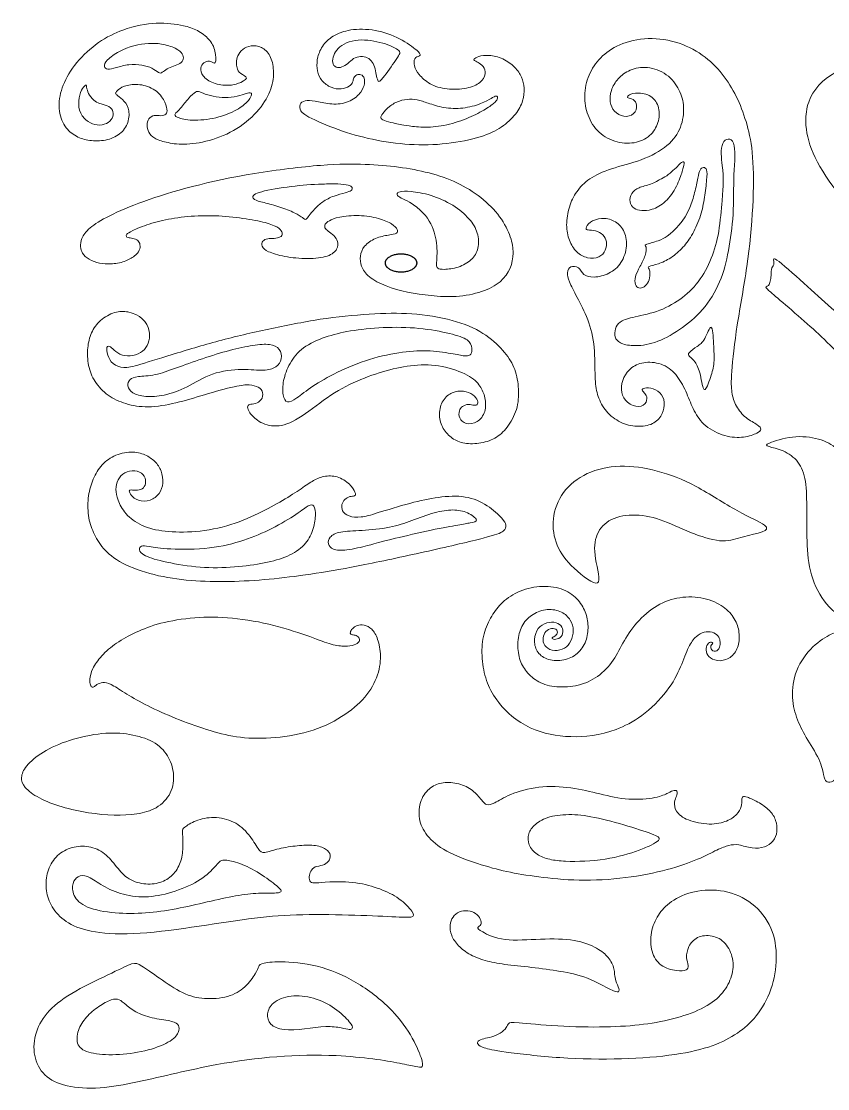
# Model space of a CAD drawing. Header units: millimetres. Extents: x -99 to 98, y -108 to 87.
# Drawn here: x -54.9 to 30.9, y -26 to 87.5 of the extents above; entities that cross this region are included whole.
import ezdxf

# ---------------------------------------------------------------- set-up
doc = ezdxf.new("R2010")
doc.units = ezdxf.units.MM
doc.header["$MEASUREMENT"] = 0
doc.layers.add('Default', color=18, linetype='Continuous')
doc.layers.add('Layer 1', color=7, linetype='Continuous')

msp = doc.modelspace()

# ---------------------------------------------------------------- linework, layer by layer
at = {"layer": 'Default', "color": 5}
msp.add_rational_spline([(-12.84, 61.79), (-12.84, 62.77), (-14.51, 62.77), (-16.18, 62.77), (-16.18, 61.79), (-16.18, 60.82), (-14.51, 60.82), (-12.84, 60.82), (-12.84, 61.79)], [1, 0.707106781187, 1, 0.707106781187, 1, 0.707106781187, 1, 0.707106781187, 1], degree=2, knots=[0, 0, 0, 1.570796, 1.570796, 3.141593, 3.141593, 4.712389, 4.712389, 6.283185, 6.283185, 6.283185], dxfattribs=at)
at = {"layer": 'Layer 1', "color": 5, "lineweight": 9}
for points, knots in [([(-34.28, 83.12), (-34.2, 83.29), (-34.21, 84.42), (-34.85, 85.62), (-36.16, 86.6), (-38.56, 87.37), (-42.32, 87.53), (-46.73, 85.4), (-49.18, 83.14), (-50.63, 80.66), (-51.05, 78.45), (-50.53, 76.41), (-49.23, 75.26), (-47.91, 74.8), (-46.14, 74.72), (-44.52, 75.32), (-43.5, 76.52), (-43.38, 78.07), (-43.92, 79.05), (-44.78, 79.65), (-44.94, 79.83), (-44.78, 80.09), (-44.1, 80.65), (-42.56, 80.9), (-40.8, 80.43), (-39.63, 79.15), (-39.37, 78.07), (-39.45, 77.59), (-40.05, 77.39), (-40.79, 77.59), (-41.62, 77.02), (-41.59, 75.93), (-40.83, 75.02), (-39.61, 74.62), (-37.73, 74.32), (-34.98, 74.68), (-31.88, 75.94), (-29.43, 78.13), (-28.19, 80.35), (-27.99, 82.34), (-28.37, 83.94), (-29.34, 84.85), (-30.5, 84.97), (-31.42, 84.57), (-31.94, 83.84), (-32.07, 83.12), (-31.97, 82.56), (-31.73, 81.92), (-30.55, 81.5), (-31.91, 80.8), (-33.21, 80.6), (-34.96, 81.01), (-35.86, 81.92), (-35.83, 82.76), (-35.41, 83.22), (-34.73, 83.36), (-34.37, 82.94), (-34.28, 83.12)], [0.8793103, 0.8793103, 0.8793103, 0.8793103, 0.8965517, 0.9137931, 0.9310345, 0.9482759, 1, 1.0172414, 1.0344828, 1.0517241, 1.0689655, 1.0862069, 1.1034483, 1.1206897, 1.137931, 1.1551724, 1.1724138, 1.1896552, 1.2068966, 1.2241379, 1.2413793, 1.2586207, 1.2758621, 1.2931034, 1.3103448, 1.3275862, 1.3448276, 1.362069, 1.3793103, 1.3965517, 1.4137931, 1.4482759, 1.4655172, 1.4827586, 1.5, 1.5172414, 1.5344828, 1.5517241, 1.5689655, 1.5862069, 1.6034483, 1.6206897, 1.637931, 1.6551724, 1.6724138, 1.6896552, 1.7068966, 1.7241379, 1.7413793, 1.7586207, 1.7758621, 1.7931034, 1.8103448, 1.8275862, 1.8448276, 1.862069, 1.8793103, 1.8793103, 1.8793103, 1.8793103]), ([(-12.7, 84.3), (-13.01, 84.59), (-14.28, 85.54), (-16.86, 86.62), (-19.72, 86.74), (-21.64, 86.11), (-22.87, 85.04), (-23.45, 83.67), (-23.49, 82.53), (-23.19, 81.37), (-22.26, 80.53), (-21.1, 80.21), (-20.13, 80.47), (-19.64, 80.91), (-19.59, 81.42), (-19.35, 81.78), (-18.9, 81.9), (-18.41, 81.65), (-18.33, 80.93), (-18.68, 80.01), (-19.78, 78.91), (-21.69, 78.58), (-23.36, 78.98), (-24.6, 79.15), (-25.26, 78.85), (-25.37, 78.15), (-24.82, 77.47), (-21.18, 75.9), (-17.63, 74.87), (-13.6, 74.31), (-9.62, 74.38), (-5.79, 75.18), (-3.76, 76.18), (-2.2, 77.61), (-1.48, 79.06), (-1.35, 80.42), (-1.63, 81.58), (-2.29, 82.61), (-3.65, 83.61), (-5.2, 83.95), (-6.33, 83.79), (-6.82, 83.46), (-6.74, 83.33), (-6.35, 83.17), (-5.73, 82.78), (-5.41, 81.92), (-5.99, 80.93), (-7.38, 80.32), (-9.71, 80.19), (-11.49, 80.78), (-12.71, 81.86), (-13.13, 82.76), (-13.19, 83.95), (-12.09, 83.72), (-12.7, 84.3)], [0, 0, 0, 0, 0.018868, 0.037736, 0.056604, 0.075472, 0.09434, 0.113208, 0.132075, 0.150943, 0.169811, 0.188679, 0.207547, 0.226415, 0.245283, 0.264151, 0.283019, 0.301887, 0.320755, 0.339623, 0.358491, 0.377358, 0.396226, 0.415094, 0.433962, 0.45283, 0.471698, 0.490566, 0.509434, 0.528302, 0.54717, 0.566038, 0.584906, 0.603774, 0.622642, 0.641509, 0.660377, 0.679245, 0.698113, 0.716981, 0.735849, 0.754717, 0.773585, 0.792453, 0.811321, 0.830189, 0.849057, 0.867925, 0.886792, 0.90566, 0.924528, 0.943396, 0.962264, 1, 1, 1, 1]), ([(-41.4, 85.14), (-40.92, 85.17), (-40.05, 85.15), (-38.36, 84.66), (-37.7, 84), (-37.62, 83.49), (-37.97, 82.98), (-38.72, 82.74), (-39.44, 82.46), (-39.94, 82.01), (-40.28, 81.95), (-40.94, 82.55), (-42.05, 82.88), (-43.46, 82.97), (-44.89, 82.54), (-45.81, 82.34), (-46.18, 82.64), (-45.93, 83.33), (-44.05, 84.72), (-42.36, 85.07), (-41.4, 85.14)], [0.05, 0.05, 0.05, 0.05, 0.1, 0.15, 0.2, 0.25, 0.3, 0.35, 0.4, 0.45, 0.5, 0.55, 0.6, 0.65, 0.7, 0.75, 0.8, 0.85, 0.9, 1, 1, 1, 1]), ([(-17.72, 85.45), (-18.16, 85.51), (-19.08, 85.56), (-20.39, 85.26), (-21.26, 84.63), (-21.72, 83.9), (-21.87, 83.05), (-21.46, 82.55), (-20.8, 82.58), (-20.15, 83), (-19.59, 83.59), (-18.81, 83.82), (-18.06, 83.68), (-17.55, 83.22), (-17.25, 82.46), (-17.1, 81.6), (-16.97, 81.04), (-16.66, 81.12), (-14.84, 83.69), (-14.62, 84.09), (-14.61, 84.36), (-15.6, 84.94), (-16.84, 85.33), (-17.72, 85.45)], [0.0434783, 0.0434783, 0.0434783, 0.0434783, 0.0869565, 0.1304348, 0.173913, 0.2173913, 0.2608696, 0.3043478, 0.3478261, 0.3913043, 0.4347826, 0.4782609, 0.5217391, 0.5652174, 0.6086957, 0.6521739, 0.6956522, 0.7391304, 0.7826087, 0.826087, 0.8695652, 0.9130435, 1, 1, 1, 1]), ([(22.29, 61.43), (21.99, 59.28), (21.17, 55.09), (20.58, 49.64), (20.65, 48.01), (21.07, 46.54), (22.16, 45.26), (23.56, 44.54), (23.9, 44.09), (23.52, 43.71), (22.05, 43.18), (19.97, 43.26), (17.75, 44.39), (16.62, 46.05), (15.94, 47.9), (14.97, 49.84), (13.48, 51.11), (11.43, 51.36), (9.48, 50.56), (8.72, 48.71), (9.22, 47.13), (10.51, 46.39), (11.61, 46.7), (11.71, 47.66), (11.34, 48.01), (11.07, 48.28), (11.29, 48.52), (12.33, 48.54), (13.34, 47.85), (13.6, 46.69), (13.24, 45.43), (12.2, 44.51), (10.34, 44.32), (8.62, 44.85), (7.07, 46.13), (6.32, 47.83), (6.09, 49.45), (6.17, 52.88), (5.45, 55.86), (4.17, 58.24), (3.3, 59.93), (3.11, 60.76), (3.44, 61.52), (4.48, 61.42), (4.82, 60.47), (5.94, 60.19), (7.68, 60.58), (9, 61.71), (9.66, 63.65), (9.27, 65.39), (8.21, 66.37), (6.81, 66.65), (5.49, 66.2), (5.07, 65.37), (5.3, 65.29), (6.17, 65.29), (7.34, 64.7), (7.51, 63.43), (6.66, 62.31), (5.31, 62.24), (4.11, 62.88), (3.34, 64.16), (3, 65.78), (3.34, 67.82), (4.09, 69.4), (5.43, 70.81), (7.71, 71.86), (11.15, 72.65), (14.05, 74.23), (15.41, 76.2), (15.67, 78.46), (15.22, 80.19), (13.86, 82), (11.68, 82.76), (9.77, 82.4), (8.52, 81.45), (7.76, 80.13), (7.67, 78.88), (8.1, 77.9), (9.19, 77.24), (10.39, 77.55), (10.7, 78.64), (10.2, 79.29), (9.56, 79.32), (9.56, 79.59), (10.28, 79.95), (12.05, 79.78), (13, 78.53), (13, 76.9), (12.24, 75.4), (10.62, 74.48), (8.47, 74.52), (6.43, 75.55), (5.26, 77.48), (4.9, 79.56), (5.38, 81.85), (6.62, 83.7), (8.58, 85.1), (11.75, 85.89), (15.18, 85.32), (17.99, 83.8), (20.64, 80.91), (22.14, 77.56), (23.24, 72.42), (22.91, 65.71), (22.29, 61.43)], [0.0092593, 0.0092593, 0.0092593, 0.0092593, 0.0185185, 0.0277778, 0.037037, 0.0462963, 0.0555556, 0.0648148, 0.0740741, 0.0833333, 0.0925926, 0.1018519, 0.1111111, 0.1203704, 0.1296296, 0.1388889, 0.1481481, 0.1574074, 0.1666667, 0.1851852, 0.1944444, 0.2037037, 0.212963, 0.2222222, 0.2314815, 0.2407407, 0.25, 0.2592593, 0.2685185, 0.2777778, 0.287037, 0.2962963, 0.3055556, 0.3148148, 0.3240741, 0.3333333, 0.3425926, 0.3518519, 0.3611111, 0.3703704, 0.3796296, 0.3888889, 0.3981481, 0.4074074, 0.4166667, 0.4259259, 0.4351852, 0.4444444, 0.4537037, 0.462963, 0.4722222, 0.4814815, 0.4907407, 0.5, 0.5092593, 0.5185185, 0.5277778, 0.5462963, 0.5555556, 0.5648148, 0.5740741, 0.5833333, 0.5925926, 0.6018519, 0.6111111, 0.6203704, 0.6296296, 0.6388889, 0.6481481, 0.6574074, 0.6666667, 0.6759259, 0.6851852, 0.6944444, 0.7037037, 0.712963, 0.7222222, 0.7314815, 0.7407407, 0.75, 0.7592593, 0.7685185, 0.7777778, 0.787037, 0.7962963, 0.8055556, 0.8148148, 0.8240741, 0.8333333, 0.8425926, 0.8518519, 0.8611111, 0.8703704, 0.8796296, 0.8888889, 0.8981481, 0.9074074, 0.9166667, 0.9259259, 0.9351852, 0.9444444, 0.9537037, 0.9722222, 0.9814815, 1, 1, 1, 1]), ([(34.91, 82.72), (34.87, 82.91), (33.69, 82.74), (30.9, 81.93), (28.82, 79.65), (28.29, 75.44), (29.85, 71.71), (34.47, 66.14), (39.4, 61.22), (45.17, 56.62), (49.17, 54.11), (50.57, 53.2), (51.28, 53.02), (51.5, 53.49), (50.5, 55.07), (48.74, 57.27), (47.04, 58.99), (43.95, 61.68), (39.45, 66.67), (36.58, 70.55), (34.34, 74.95), (33.33, 78.03), (33.57, 80.28), (33.97, 81.61), (34.96, 82.53), (34.91, 82.72)], [0.6923077, 0.6923077, 0.6923077, 0.6923077, 0.7307692, 0.7692308, 0.8461538, 0.8846154, 1, 1.0384615, 1.0769231, 1.1153846, 1.1538462, 1.1923077, 1.2307692, 1.2692308, 1.3076923, 1.3461538, 1.3846154, 1.4230769, 1.4615385, 1.5, 1.5384615, 1.5769231, 1.6153846, 1.6538462, 1.6923077, 1.6923077, 1.6923077, 1.6923077]), ([(-48.13, 80.68), (-48.22, 80.61), (-48.53, 80.31), (-48.9, 79.05), (-48.72, 77.65), (-47.82, 76.75), (-46.85, 76.39), (-45.8, 76.55), (-45.15, 77.2), (-45.08, 77.91), (-45.51, 78.48), (-46.5, 78.72), (-47.02, 78.89), (-47.73, 79.67), (-48.05, 80.59), (-47.95, 80.83), (-48.13, 80.68)], [0, 0, 0, 0, 0.066667, 0.133333, 0.2, 0.266667, 0.333333, 0.4, 0.466667, 0.533333, 0.6, 0.666667, 0.733333, 0.8, 0.866667, 1, 1, 1, 1]), ([(-38.33, 77.31), (-38.08, 77.19), (-37.2, 76.9), (-34.49, 77.06), (-32.06, 77.94), (-30.76, 78.95), (-30.39, 79.63), (-30.43, 79.9), (-30.65, 79.94), (-31.32, 79.7), (-32.56, 79.37), (-33.86, 79.39), (-35.16, 79.65), (-36.02, 80.06), (-36.32, 80.09), (-37.07, 79.42), (-38.37, 77.7), (-38.82, 77.54), (-38.33, 77.31)], [0, 0, 0, 0, 0.058824, 0.117647, 0.176471, 0.235294, 0.294118, 0.352941, 0.411765, 0.470588, 0.529412, 0.588235, 0.647059, 0.705882, 0.764706, 0.823529, 0.882353, 1, 1, 1, 1]), ([(-13.64, 76.37), (-13.2, 76.32), (-12, 76.17), (-9.68, 76.39), (-7.17, 77.24), (-5.41, 78.18), (-4.4, 78.94), (-4.2, 79.34), (-4.27, 79.6), (-4.69, 79.48), (-5.53, 78.91), (-7.38, 78.26), (-9.49, 78.17), (-11.36, 78.68), (-12.54, 79.14), (-13.6, 79.26), (-14.68, 79.09), (-15.78, 78.5), (-16.55, 77.62), (-16.76, 77.21), (-16.42, 76.98), (-14.88, 76.55), (-14.52, 76.48), (-13.64, 76.37)], [0, 0, 0, 0, 0.045455, 0.090909, 0.136364, 0.181818, 0.227273, 0.272727, 0.318182, 0.363636, 0.409091, 0.454545, 0.5, 0.545455, 0.590909, 0.636364, 0.681818, 0.727273, 0.772727, 0.818182, 0.863636, 0.909091, 1, 1, 1, 1]), ([(19.73, 74.52), (19.47, 73.96), (19.84, 70.87), (19.79, 70.02), (19.37, 64.95), (18.61, 62.29), (17.22, 59.68), (15.24, 57.83), (12.75, 56.51), (9.88, 56), (8.67, 55.55), (8.26, 54.83), (8.18, 53.87), (8.73, 53.25), (10.03, 52.91), (12.47, 53.15), (15.14, 54.61), (17.69, 56.68), (19.58, 59.76), (20.36, 63), (20.93, 66.92), (20.83, 71.22), (21.27, 75.26), (19.99, 75.08), (19.73, 74.52)], [0.8695652, 0.8695652, 0.8695652, 0.8695652, 0.9130435, 1, 1.0434783, 1.0869565, 1.1304348, 1.173913, 1.2173913, 1.2608696, 1.3043478, 1.3478261, 1.3913043, 1.4347826, 1.4782609, 1.5217391, 1.5652174, 1.6086957, 1.6521739, 1.6956522, 1.7391304, 1.7826087, 1.826087, 1.8695652, 1.8695652, 1.8695652, 1.8695652]), ([(-41.88, 68.35), (-43.35, 67.82), (-45.76, 66.77), (-47.81, 65.51), (-48.58, 64.36), (-48.66, 63.51), (-48.48, 62.83), (-47.78, 62.14), (-46.57, 61.74), (-45.46, 61.64), (-43.88, 61.9), (-42.8, 62.53), (-42.28, 63.15), (-42.25, 63.75), (-42.47, 64.21), (-43.05, 64.43), (-43.63, 64.49), (-43.76, 64.61), (-43.76, 64.83), (-43.31, 65.18), (-41.37, 65.97), (-39.05, 66.55), (-36.11, 66.87), (-33.17, 66.8), (-30.18, 66.39), (-28.18, 65.91), (-27.22, 65.34), (-27.11, 64.86), (-27.28, 64.53), (-28.03, 64.38), (-28.71, 64.41), (-29.31, 64.17), (-29.39, 63.56), (-28.8, 63), (-27, 62.43), (-24.41, 62.19), (-22.14, 62.43), (-21.21, 63.28), (-21.21, 64.11), (-21.62, 64.73), (-22.32, 65.21), (-22.67, 65.54), (-22.63, 65.91), (-22.24, 66.29), (-21.24, 66.7), (-18.96, 66.94), (-16.8, 66.57), (-15.36, 65.96), (-14.84, 65.32), (-14.86, 64.93), (-15.74, 64.78), (-17.27, 64.51), (-18.53, 63.6), (-18.9, 62.53), (-18.82, 61.45), (-18.07, 60.31), (-15.5, 58.94), (-12.22, 58.35), (-8.66, 58.13), (-5.79, 58.66), (-3.15, 60.1), (-2.43, 62.3), (-2.73, 64.47), (-3.86, 66.75), (-5.94, 68.83), (-8.5, 70.42), (-11.49, 71.44), (-14.74, 72.04), (-18.19, 72.33), (-22.49, 72.34), (-32.91, 71.07), (-38.93, 69.42), (-41.88, 68.35)], [0.0135135, 0.0135135, 0.0135135, 0.0135135, 0.027027, 0.0405405, 0.0540541, 0.0675676, 0.0810811, 0.0945946, 0.1081081, 0.1216216, 0.1351351, 0.1486486, 0.1621622, 0.1756757, 0.1891892, 0.2027027, 0.2162162, 0.2297297, 0.2432432, 0.2567568, 0.2702703, 0.2837838, 0.2972973, 0.3108108, 0.3243243, 0.3378378, 0.3513514, 0.3648649, 0.3783784, 0.3918919, 0.4054054, 0.4189189, 0.4324324, 0.4459459, 0.4594595, 0.472973, 0.4864865, 0.5, 0.5135135, 0.527027, 0.5405405, 0.5540541, 0.5675676, 0.5810811, 0.5945946, 0.6081081, 0.6216216, 0.6351351, 0.6486486, 0.6621622, 0.6756757, 0.6891892, 0.7027027, 0.7162162, 0.7297297, 0.7432432, 0.7567568, 0.7837838, 0.7972973, 0.8108108, 0.8243243, 0.8513514, 0.8648649, 0.8783784, 0.8918919, 0.9054054, 0.9189189, 0.9324324, 0.9459459, 0.9594595, 0.972973, 1, 1, 1, 1]), ([(13.22, 70.76), (12.93, 70.6), (12.06, 70.12), (10.72, 69.85), (9.97, 69.24), (9.74, 68.26), (10.24, 67.56), (11.07, 67.33), (12.15, 67.38), (13.69, 68.2), (14.9, 69.95), (15.47, 71.7), (15.67, 72.42), (15.6, 72.59), (15.25, 72.49), (14.81, 71.92), (13.79, 71.09), (13.8, 71.08), (13.22, 70.76)], [0, 0, 0, 0, 0.058824, 0.117647, 0.176471, 0.235294, 0.294118, 0.352941, 0.411765, 0.470588, 0.529412, 0.588235, 0.647059, 0.705882, 0.764706, 0.823529, 0.882353, 1, 1, 1, 1]), ([(11.9, 61.43), (12.06, 61.5), (12.85, 61.64), (14.2, 62.27), (15.56, 63.44), (16.54, 64.82), (17.45, 66.86), (17.8, 68.76), (18.05, 70.78), (18.08, 71.83), (17.68, 72.02), (17.26, 71.78), (17.12, 70.97), (16.75, 69.26), (15.96, 66.58), (14.29, 64.91), (13.02, 64.16), (11.17, 63.69), (11.67, 63.65), (11.54, 62.61), (10.91, 61.42), (10.34, 60.3), (10.37, 59.44), (10.78, 59.05), (11.37, 59.18), (11.87, 59.77), (12.03, 60.66), (11.9, 61.19), (11.74, 61.36), (11.9, 61.43)], [0.4827586, 0.4827586, 0.4827586, 0.4827586, 0.5172414, 0.5517241, 0.5862069, 0.6206897, 0.6551724, 0.6896552, 0.7241379, 0.7586207, 0.7931034, 0.8275862, 0.862069, 0.8965517, 0.9310345, 1.0344828, 1.0689655, 1.1034483, 1.137931, 1.1724138, 1.2068966, 1.2413793, 1.2758621, 1.3103448, 1.3448276, 1.3793103, 1.4137931, 1.4482759, 1.4827586, 1.4827586, 1.4827586, 1.4827586]), ([(-26.19, 69.93), (-25.05, 70.07), (-23.47, 70.19), (-21.13, 70.22), (-20.03, 70.1), (-19.63, 69.84), (-19.75, 69.49), (-20.34, 69.27), (-21.65, 68.98), (-22.92, 68.31), (-23.72, 67.55), (-24.35, 66.76), (-24.61, 66.41), (-24.79, 66.43), (-25.18, 66.78), (-26.51, 67.47), (-28.31, 68.04), (-29.92, 68.4), (-30.33, 68.68), (-30.26, 69.06), (-29.18, 69.48), (-27.33, 69.79), (-26.19, 69.93)], [0, 0, 0, 0, 0.090909, 0.136364, 0.181818, 0.227273, 0.272727, 0.318182, 0.363636, 0.409091, 0.454545, 0.5, 0.545455, 0.590909, 0.636364, 0.681818, 0.727273, 0.772727, 0.818182, 0.863636, 0.909091, 1, 1, 1, 1]), ([(-10.9, 64.79), (-10.7, 64.01), (-10.64, 62.85), (-10.75, 61.54), (-10.7, 61.21), (-10.05, 61.06), (-8.38, 61.26), (-6.92, 62.1), (-6.2, 63.27), (-6.26, 65.03), (-7.15, 66.49), (-8.88, 68), (-11.35, 69.1), (-13.62, 69.46), (-14.77, 69.41), (-14.97, 69.18), (-14.9, 68.92), (-14.4, 68.65), (-13.37, 68.19), (-11.64, 66.77), (-11.1, 65.57), (-10.9, 64.79)], [0, 0, 0, 0, 0.095238, 0.142857, 0.190476, 0.238095, 0.285714, 0.333333, 0.380952, 0.428571, 0.47619, 0.52381, 0.571429, 0.619048, 0.666667, 0.714286, 0.761905, 0.809524, 0.857143, 0.904762, 1, 1, 1, 1]), ([(24.46, 59.03), (24.14, 59.36), (24.59, 59.14), (24.78, 59.87), (24.9, 60.38), (24.87, 61.4), (25.36, 61.6), (24.77, 62.89), (28.52, 59.49), (31.26, 57.05), (34.32, 54.24), (38.93, 49.97), (41.01, 47.99), (44.12, 44.9), (46.45, 42.17), (48.36, 39.37), (49.08, 37.83), (49.7, 35.99), (49.88, 34.48), (49.59, 33.15), (49.02, 31.91), (48.01, 30.86), (46.71, 30.31), (45, 30.39), (43.79, 31.32), (43.18, 32.61), (42.56, 36.36), (41.7, 40.05), (39.92, 43.03), (38.09, 45.55), (35.68, 48.48), (33.11, 51.17), (30.49, 53.72), (28.19, 55.83), (25.25, 58.31), (24.62, 58.87), (24.46, 59.03)], [0.9473684, 0.9473684, 0.9473684, 0.9473684, 1, 1.0263158, 1.0526316, 1.0789474, 1.1052632, 1.1315789, 1.1578947, 1.1842105, 1.2105263, 1.2368421, 1.2631579, 1.2894737, 1.3157895, 1.3421053, 1.3684211, 1.3947368, 1.4210526, 1.4473684, 1.4736842, 1.5, 1.5263158, 1.5526316, 1.6052632, 1.6315789, 1.6578947, 1.7105263, 1.7631579, 1.7894737, 1.8157895, 1.8421053, 1.8684211, 1.8947368, 1.9210526, 1.9473684, 1.9473684, 1.9473684, 1.9473684]), ([(-16.09, 50.33), (-15.09, 50.61), (-13.13, 51.01), (-10.15, 50.95), (-7.15, 49.88), (-6.02, 48.7), (-5.52, 47.52), (-5.43, 45.95), (-6.36, 44.74), (-7.65, 44.6), (-8.41, 45.28), (-8.32, 46.12), (-8.04, 46.57), (-7.31, 46.82), (-6.67, 46.62), (-6.36, 46.68), (-6.3, 47.13), (-6.78, 47.8), (-7.85, 48.25), (-9.08, 48.11), (-10.14, 47.26), (-10.55, 45.73), (-10.21, 44.3), (-9.23, 43.17), (-8.02, 42.58), (-6.22, 42.52), (-4.45, 43.07), (-3.19, 44.21), (-2.07, 46.17), (-1.93, 48.38), (-2.29, 50.52), (-3.36, 52.26), (-5.29, 54.17), (-8.35, 55.66), (-12.87, 56.5), (-17.11, 56.44), (-22.41, 56.02), (-27.96, 54.9), (-33.26, 53.75), (-38.45, 52.2), (-42.66, 50.86), (-44.04, 50.55), (-45.27, 51), (-45.78, 52.01), (-45.91, 52.98), (-45.44, 52.97), (-44.96, 52.35), (-43.56, 51.66), (-41.48, 52.36), (-40.97, 55.03), (-42.58, 56.63), (-44.95, 56.67), (-46.6, 55.77), (-47.53, 54.39), (-47.92, 52.84), (-47.86, 50.85), (-47.18, 49.15), (-45.76, 47.62), (-43.87, 46.76), (-41.51, 46.34), (-38.45, 46.85), (-35.54, 47.77), (-31.89, 48.78), (-30.18, 48.92), (-29.06, 48.34), (-29.31, 47.18), (-30.01, 46.79), (-30.71, 46.79), (-30.91, 46.51), (-30.71, 45.95), (-29.79, 44.88), (-27.81, 44.21), (-25.54, 45.01), (-21.32, 48.47), (-18.11, 49.77), (-16.09, 50.33)], [0.0125, 0.0125, 0.0125, 0.0125, 0.025, 0.0375, 0.05, 0.0625, 0.075, 0.0875, 0.1, 0.1125, 0.125, 0.1375, 0.15, 0.1625, 0.175, 0.1875, 0.2, 0.2125, 0.225, 0.2375, 0.25, 0.2625, 0.275, 0.2875, 0.3, 0.3125, 0.325, 0.3375, 0.35, 0.3625, 0.375, 0.3875, 0.4, 0.4125, 0.425, 0.4375, 0.45, 0.4625, 0.475, 0.4875, 0.5, 0.5125, 0.525, 0.5375, 0.55, 0.5625, 0.575, 0.5875, 0.6125, 0.6375, 0.675, 0.6875, 0.7, 0.7125, 0.725, 0.7375, 0.75, 0.7625, 0.775, 0.7875, 0.8, 0.8125, 0.825, 0.8375, 0.8625, 0.875, 0.8875, 0.9, 0.9125, 0.925, 0.9375, 0.95, 0.9625, 0.975, 1, 1, 1, 1]), ([(-19.89, 54.56), (-20.91, 54.39), (-22.58, 53.97), (-25.07, 52.88), (-26.42, 51.14), (-27.12, 49.23), (-27.12, 47.66), (-26.7, 46.79), (-25.72, 47.3), (-24.03, 48.67), (-21.45, 50.16), (-17.86, 51.67), (-14.21, 52.4), (-11.38, 52.54), (-8.72, 52.09), (-7.54, 51.84), (-7, 52.02), (-6.91, 52.7), (-7.21, 53.66), (-9.12, 54.28), (-13.66, 55.17), (-17.84, 54.9), (-19.89, 54.56)], [0.0454545, 0.0454545, 0.0454545, 0.0454545, 0.0909091, 0.1363636, 0.1818182, 0.2272727, 0.2727273, 0.3181818, 0.3636364, 0.4090909, 0.4545455, 0.5, 0.5454545, 0.5909091, 0.6363636, 0.6818182, 0.7272727, 0.7727273, 0.8181818, 0.8636364, 0.9090909, 1, 1, 1, 1]), ([(17.78, 48.33), (17.59, 48.38), (17.39, 50.08), (16.62, 51.8), (15.6, 51.95), (17.06, 52.97), (17.79, 53.44), (18.6, 55.81), (18.76, 53.09), (18.87, 51.09), (18.49, 49.79), (17.96, 48.28), (17.78, 48.33)], [0.6363636, 0.6363636, 0.6363636, 0.6363636, 0.7272727, 0.8181818, 1, 1.0909091, 1.1818182, 1.2727273, 1.3636364, 1.4545455, 1.5454545, 1.6363636, 1.6363636, 1.6363636, 1.6363636]), ([(-38.42, 50.63), (-39.27, 50.33), (-40.72, 49.79), (-42.66, 49.76), (-43.42, 49.46), (-43.7, 48.73), (-43.2, 47.93), (-41.77, 47.51), (-39.8, 47.62), (-37.28, 48.5), (-34.7, 50.2), (-31.27, 50.57), (-29, 50.27), (-27.74, 50.66), (-27.12, 51.58), (-27.34, 52.71), (-28.38, 53.23), (-30.17, 53.09), (-33.53, 52.38), (-36.74, 51.24), (-38.42, 50.63)], [0.05, 0.05, 0.05, 0.05, 0.1, 0.15, 0.2, 0.25, 0.3, 0.35, 0.4, 0.45, 0.5, 0.55, 0.6, 0.65, 0.7, 0.75, 0.8, 0.85, 0.9, 1, 1, 1, 1]), ([(34.06, 32.24), (34.21, 32.09), (35.1, 33.54), (37.19, 34.12), (39.49, 33.81), (41.58, 31.46), (41.91, 28.27), (40.98, 25.44), (38.92, 23.68), (36.43, 22.96), (33.53, 23.33), (30.94, 24.96), (29.06, 28.12), (28.65, 31.69), (28.67, 35.56), (28.65, 38.76), (27.88, 40.74), (25.59, 42.35), (23.19, 42.2), (27.16, 43.49), (30.09, 43.19), (31.98, 42.12), (33.36, 40.35), (34.18, 37.9), (34.2, 34.46), (33.91, 32.4), (34.06, 32.24)], [0.28, 0.28, 0.28, 0.28, 0.32, 0.36, 0.4, 0.44, 0.48, 0.52, 0.56, 0.6, 0.64, 0.68, 0.72, 0.76, 0.8, 0.84, 0.88, 0.92, 1, 1.04, 1.08, 1.12, 1.16, 1.2, 1.24, 1.28, 1.28, 1.28, 1.28]), ([(-32.24, 27.93), (-29.47, 28.02), (-25.22, 28.45), (-18.75, 29.6), (-11.47, 31.16), (-4.92, 32.69), (-3.41, 33.25), (-3.28, 33.95), (-3.56, 34.46), (-5.25, 36.07), (-7.58, 37.1), (-10.55, 36.94), (-13.39, 36.33), (-17.36, 35.1), (-18.75, 34.69), (-20.17, 34.79), (-20.83, 35.44), (-20.86, 36.13), (-20.53, 36.69), (-19.94, 36.99), (-19.41, 36.99), (-19.3, 37.16), (-19.61, 37.96), (-20.91, 39.05), (-22.41, 39.24), (-23.71, 38.77), (-24.81, 38), (-26.75, 36.71), (-29.22, 35.35), (-32.5, 33.83), (-36.44, 33.1), (-39.77, 33.19), (-42.16, 33.74), (-43.94, 35.1), (-44.72, 36.63), (-44.91, 37.71), (-44.72, 38.77), (-43.96, 39.56), (-42.83, 39.8), (-41.85, 39.36), (-41.61, 38.49), (-41.86, 37.82), (-42.55, 37.57), (-43.3, 37.69), (-43.49, 37.6), (-43.3, 37.1), (-42.54, 36.46), (-41.16, 36.43), (-40.16, 37.24), (-39.77, 38.32), (-39.97, 39.74), (-40.66, 40.71), (-41.69, 41.44), (-43.19, 41.8), (-45.16, 41.38), (-46.55, 40.21), (-47.41, 38.63), (-47.88, 36.85), (-47.83, 34.59), (-46.99, 32.38), (-45.32, 30.04), (-39.1, 28.01), (-35.02, 27.85), (-32.24, 27.93)], [0, 0, 0, 0, 0.03125, 0.046875, 0.0625, 0.078125, 0.09375, 0.109375, 0.125, 0.140625, 0.15625, 0.171875, 0.1875, 0.203125, 0.21875, 0.234375, 0.25, 0.265625, 0.28125, 0.296875, 0.3125, 0.328125, 0.34375, 0.359375, 0.375, 0.390625, 0.40625, 0.421875, 0.4375, 0.453125, 0.46875, 0.484375, 0.5, 0.515625, 0.53125, 0.546875, 0.5625, 0.578125, 0.59375, 0.609375, 0.625, 0.640625, 0.65625, 0.671875, 0.6875, 0.703125, 0.71875, 0.734375, 0.75, 0.765625, 0.78125, 0.796875, 0.8125, 0.828125, 0.84375, 0.859375, 0.875, 0.890625, 0.90625, 0.921875, 0.953125, 0.96875, 1, 1, 1, 1]), ([(6.4, 27.77), (6.79, 27.97), (5.94, 30.58), (6.16, 33.06), (7.66, 34.68), (10.46, 35.18), (13.39, 34.5), (16.75, 32.85), (19.93, 31.96), (22.48, 32.98), (25.94, 33.33), (21.48, 35.17), (16.79, 38.27), (12.73, 39.83), (8.74, 40.4), (5.14, 39.6), (2.54, 37.54), (1.45, 34.57), (1.9, 31.68), (3.61, 29.39), (6.01, 27.57), (6.4, 27.77)], [0.5, 0.5, 0.5, 0.5, 0.55, 0.6, 0.65, 0.7, 0.75, 0.8, 0.85, 0.9, 1, 1.05, 1.1, 1.15, 1.2, 1.25, 1.3, 1.35, 1.4, 1.45, 1.5, 1.5, 1.5, 1.5]), ([(-29.06, 29.9), (-28.12, 30.09), (-26.51, 30.53), (-24.66, 31.74), (-23.83, 33.33), (-23.55, 34.99), (-23.72, 36.1), (-24.3, 36.13), (-25.41, 35.16), (-28.25, 33.49), (-31.14, 32.24), (-34.72, 31.35), (-39.44, 31.3), (-41.52, 31.69), (-42.19, 31.74), (-42.47, 31.32), (-42.01, 30.66), (-39.66, 29.95), (-34.61, 29.12), (-30.95, 29.52), (-29.06, 29.9)], [0.05, 0.05, 0.05, 0.05, 0.1, 0.15, 0.2, 0.25, 0.3, 0.35, 0.4, 0.45, 0.5, 0.55, 0.6, 0.65, 0.7, 0.75, 0.8, 0.85, 0.9, 1, 1, 1, 1]), ([(-15.09, 32.51), (-14.1, 32.75), (-11.02, 33.48), (-8.18, 33.94), (-7.14, 34.16), (-6.11, 34.34), (-7.39, 35.33), (-8.92, 35.62), (-10.89, 35.32), (-13.44, 34.38), (-15.55, 33.6), (-18.8, 33.3), (-21.14, 33.27), (-22.19, 32.66), (-22.36, 31.88), (-21.82, 31.3), (-20.5, 31.14), (-16.84, 32.03), (-17.09, 32.02), (-15.09, 32.51)], [0, 0, 0, 0, 0.055556, 0.111111, 0.166667, 0.222222, 0.277778, 0.333333, 0.388889, 0.444444, 0.5, 0.555556, 0.611111, 0.666667, 0.722222, 0.777778, 0.833333, 0.888889, 1, 1, 1, 1]), ([(3.55, 11.41), (5.04, 11.36), (7.41, 11.61), (11.11, 13.42), (14.01, 16.29), (15.33, 18.91), (16.07, 21.09), (16.9, 22.15), (17.72, 22.58), (18.66, 22.61), (19.29, 22.14), (19.46, 21.62), (19.46, 21.09), (19.18, 20.42), (18.44, 20.55), (18.41, 21.16), (18.78, 21.34), (18.45, 21.56), (17.98, 21.16), (17.91, 20.42), (18.29, 19.73), (19.44, 19.35), (20.72, 19.82), (21.47, 21.02), (21.55, 22.51), (21.07, 23.98), (19.93, 25.26), (17.8, 26.27), (15.12, 26.34), (12.74, 25.53), (10.43, 23.56), (9.04, 21.34), (8.03, 19.24), (6.21, 17.5), (4.11, 16.72), (1.72, 16.62), (-0.15, 17.26), (-1.35, 18.47), (-2.04, 19.82), (-2.15, 21.77), (-1.66, 23.41), (-0.51, 24.51), (1.03, 25.07), (2.69, 24.76), (3.59, 23.84), (3.92, 22.69), (3.63, 21.54), (2.95, 20.74), (1.83, 20.47), (0.81, 20.88), (0.51, 21.72), (0.74, 22.49), (1.32, 22.95), (2.07, 22.91), (2.2, 22.39), (1.81, 22.04), (1.49, 21.96), (1.61, 21.71), (2.31, 21.79), (2.78, 22.33), (2.7, 23.12), (2.06, 23.6), (0.98, 23.62), (0.01, 23), (-0.42, 21.77), (-0.15, 20.43), (0.91, 19.57), (2.63, 19.42), (4.17, 20.01), (5.2, 21.35), (5.47, 22.98), (5.26, 24.51), (4.45, 25.97), (2.92, 27.16), (0.56, 27.54), (-1.93, 27.01), (-3.81, 25.75), (-4.89, 24.3), (-5.79, 22.42), (-5.99, 20.04), (-5.59, 17.58), (-4.64, 15.58), (-2.8, 13.5), (-0.09, 11.86), (2.05, 11.46), (3.55, 11.41)], [0, 0, 0, 0, 0.023529, 0.035294, 0.047059, 0.058824, 0.070588, 0.082353, 0.094118, 0.105882, 0.117647, 0.129412, 0.141176, 0.152941, 0.164706, 0.176471, 0.188235, 0.2, 0.211765, 0.223529, 0.235294, 0.247059, 0.258824, 0.270588, 0.282353, 0.294118, 0.305882, 0.317647, 0.329412, 0.341176, 0.352941, 0.364706, 0.376471, 0.388235, 0.4, 0.411765, 0.423529, 0.435294, 0.447059, 0.458824, 0.470588, 0.482353, 0.494118, 0.505882, 0.517647, 0.529412, 0.541176, 0.552941, 0.564706, 0.576471, 0.588235, 0.6, 0.611765, 0.623529, 0.635294, 0.647059, 0.658824, 0.670588, 0.682353, 0.694118, 0.705882, 0.717647, 0.729412, 0.741176, 0.752941, 0.764706, 0.776471, 0.788235, 0.8, 0.811765, 0.823529, 0.835294, 0.847059, 0.858824, 0.870588, 0.882353, 0.894118, 0.905882, 0.917647, 0.929412, 0.941176, 0.952941, 0.964706, 0.976471, 1, 1, 1, 1]), ([(-34.81, 12.05), (-33.74, 11.73), (-31.7, 11.22), (-27.96, 11.19), (-23.74, 11.92), (-20.29, 13.73), (-17.96, 15.83), (-16.73, 18.31), (-16.64, 20.59), (-17.1, 22.21), (-17.78, 23.11), (-18.67, 23.36), (-19.35, 23.2), (-19.82, 22.79), (-19.96, 22.39), (-19.8, 22.24), (-19.4, 22.24), (-18.95, 21.99), (-18.88, 21.51), (-19.42, 21.13), (-20.43, 20.99), (-21.81, 21.13), (-23.91, 21.96), (-27.94, 23.33), (-32.57, 24.15), (-36.49, 24.16), (-40.29, 23.53), (-42.77, 22.53), (-44.87, 21.4), (-46.46, 20.01), (-47.42, 18.61), (-47.68, 17.43), (-47.59, 16.87), (-47.4, 16.63), (-47.14, 16.7), (-46.83, 17.03), (-46.07, 17.26), (-45.2, 16.92), (-43.56, 15.82), (-40.45, 14.1), (-36.95, 12.7), (-34.81, 12.05)], [0.0243902, 0.0243902, 0.0243902, 0.0243902, 0.0487805, 0.0731707, 0.097561, 0.1219512, 0.1463415, 0.1707317, 0.195122, 0.2195122, 0.2439024, 0.2682927, 0.2926829, 0.3170732, 0.3414634, 0.3658537, 0.3902439, 0.4146341, 0.4390244, 0.4634146, 0.4878049, 0.5121951, 0.5365854, 0.5609756, 0.5853659, 0.6097561, 0.6341463, 0.6585366, 0.6829268, 0.7073171, 0.7317073, 0.7560976, 0.7804878, 0.804878, 0.8292683, 0.8536585, 0.8780488, 0.902439, 0.9268293, 0.9512195, 1, 1, 1, 1]), ([(33.09, 18.06), (33.52, 17.11), (34.53, 16.02), (37.94, 15.09), (41.86, 15.45), (44.88, 16.3), (48.71, 17.69), (50.62, 18.87), (51.55, 19.59), (51.82, 19.59), (51.92, 19.05), (51.83, 17.3), (51.07, 15.06), (49.05, 13.19), (46.24, 11.74), (42.41, 10.75), (38.09, 10.5), (35.19, 9.6), (32.62, 7.94), (31.42, 6.46), (30.81, 6.59), (30.48, 6.83), (30.3, 8.66), (28.7, 11.11), (27.61, 13.16), (26.98, 15.46), (27.34, 18.5), (29.27, 21.19), (31.45, 22.46), (32.44, 22.75), (32.75, 22.41), (32.39, 20.81), (32.67, 19.02), (33.09, 18.06)], [0, 0, 0, 0, 0.060606, 0.090909, 0.121212, 0.151515, 0.181818, 0.212121, 0.242424, 0.272727, 0.30303, 0.333333, 0.363636, 0.393939, 0.424242, 0.454545, 0.484848, 0.515152, 0.545455, 0.575758, 0.606061, 0.636364, 0.666667, 0.69697, 0.727273, 0.757576, 0.787879, 0.818182, 0.848485, 0.878788, 0.909091, 0.939394, 1, 1, 1, 1]), ([(-47.78, 3.32), (-45.89, 3.02), (-43.22, 2.97), (-40.52, 3.66), (-38.82, 5.35), (-38.6, 7.55), (-39.23, 9.44), (-40.74, 10.99), (-43.36, 11.74), (-46.18, 11.9), (-49.95, 11.08), (-52.73, 9.83), (-54.57, 8.24), (-55.02, 7.04), (-54.71, 6.05), (-52.63, 4.45), (-49.66, 3.62), (-47.78, 3.32)], [0, 0, 0, 0, 0.117647, 0.176471, 0.235294, 0.294118, 0.352941, 0.411765, 0.470588, 0.529412, 0.588235, 0.647059, 0.705882, 0.764706, 0.823529, 0.882353, 1, 1, 1, 1]), ([(0.14, -3.5), (1.41, -3.67), (4.33, -3.97), (9.47, -3.7), (14.02, -2.76), (17.24, -1.63), (19.24, -0.54), (20.4, -0.12), (21.34, 0), (22.88, -0.54), (24.23, -0.39), (25.15, 0.22), (25.58, 1.31), (25.43, 2.53), (24.84, 3.55), (23.42, 4.53), (22.24, 5.04), (21.81, 5.07), (21.74, 4.77), (21.77, 3.98), (21.26, 3.1), (20.29, 2.39), (18.41, 1.96), (15.86, 2.47), (14.61, 3.46), (14.55, 4.52), (14.83, 5.08), (14.94, 5.6), (14.61, 5.78), (13.98, 5.45), (12.84, 4.89), (9.72, 4.6), (6.65, 5.31), (3.66, 6.05), (0.1, 6.22), (-3.07, 5.28), (-4.69, 4.23), (-5.43, 4.06), (-5.89, 4.6), (-6.79, 5.74), (-8.32, 6.5), (-10.09, 6.61), (-11.38, 6.1), (-12.53, 4.76), (-12.71, 2.61), (-11.91, 0.92), (-9.92, -0.83), (-5.06, -2.62), (-2.4, -3.17), (0.14, -3.5)], [0, 0, 0, 0, 0.020833, 0.041667, 0.0625, 0.083333, 0.104167, 0.125, 0.145833, 0.166667, 0.1875, 0.208333, 0.229167, 0.25, 0.270833, 0.291667, 0.3125, 0.333333, 0.354167, 0.375, 0.395833, 0.416667, 0.4375, 0.458333, 0.479167, 0.5, 0.520833, 0.541667, 0.5625, 0.583333, 0.604167, 0.625, 0.645833, 0.666667, 0.6875, 0.708333, 0.729167, 0.75, 0.770833, 0.791667, 0.8125, 0.833333, 0.854167, 0.875, 0.895833, 0.916667, 0.9375, 0.958333, 1, 1, 1, 1]), ([(-31.43, -8.07), (-29.58, -7.81), (-26.51, -7.48), (-20.68, -7.52), (-15.47, -7.72), (-13.08, -7.9), (-13.11, -7.34), (-14.64, -5.73), (-16.69, -4.75), (-19.2, -4.03), (-22.46, -4), (-23.59, -4.2), (-24.23, -4.11), (-24.34, -3.48), (-24.12, -2.88), (-23.74, -2.38), (-22.81, -2.32), (-22.16, -1.88), (-21.95, -1.21), (-22.38, -0.5), (-23.74, -0.07), (-25.5, -0.16), (-27.55, -0.47), (-29.2, -1.05), (-29.63, -0.73), (-30.64, 1.06), (-32.23, 2.47), (-34.45, 2.96), (-36.45, 2.53), (-37.72, 1.69), (-37.8, 1.43), (-37.75, 0.94), (-37.69, -0.36), (-37.89, -2.03), (-38.76, -3.39), (-40.09, -4.2), (-41.88, -4.37), (-43.76, -3.73), (-44.91, -2.24), (-46.17, -0.77), (-47.96, -0.14), (-49.76, -0.32), (-51.35, -1.3), (-52.21, -2.91), (-52.37, -4.79), (-51.91, -6.48), (-50.53, -8.18), (-48.22, -9.28), (-42.65, -9.94), (-35.14, -8.59), (-31.43, -8.07)], [0.02, 0.02, 0.02, 0.02, 0.04, 0.06, 0.08, 0.1, 0.12, 0.14, 0.16, 0.18, 0.2, 0.22, 0.24, 0.26, 0.28, 0.3, 0.32, 0.34, 0.36, 0.38, 0.4, 0.42, 0.44, 0.46, 0.48, 0.5, 0.52, 0.54, 0.56, 0.58, 0.6, 0.62, 0.64, 0.66, 0.68, 0.7, 0.72, 0.74, 0.76, 0.78, 0.8, 0.82, 0.84, 0.86, 0.88, 0.9, 0.92, 0.94, 0.96, 1, 1, 1, 1]), ([(7.2, -1.62), (8.6, -1.4), (10.46, -0.85), (12.19, -0.12), (13.02, 0.4), (13.06, 0.8), (10.26, 1.73), (6.28, 2.87), (3.61, 3.21), (1.19, 2.98), (-0.34, 2.1), (-1.02, 1.12), (-1, -0.15), (-0.13, -1.19), (1.28, -1.69), (3.46, -1.93), (5.8, -1.83), (7.2, -1.62)], [0, 0, 0, 0, 0.117647, 0.176471, 0.235294, 0.294118, 0.352941, 0.411765, 0.470588, 0.529412, 0.588235, 0.647059, 0.705882, 0.764706, 0.823529, 0.882353, 1, 1, 1, 1]), ([(-38.44, -6.89), (-36.23, -6.48), (-32.78, -5.54), (-29.62, -5.2), (-27.52, -5.27), (-27.17, -5.04), (-27.35, -4.75), (-29.25, -3.28), (-31.48, -2.03), (-33.27, -1.66), (-33.76, -1.74), (-34.25, -2.44), (-35.95, -4.03), (-38.93, -5.24), (-41.76, -5.79), (-44.47, -5.37), (-46.56, -4.32), (-47.97, -3.28), (-48.92, -3.39), (-49.51, -4.09), (-49.51, -5.49), (-48.2, -6.85), (-43.82, -7.61), (-40.64, -7.31), (-38.44, -6.89)], [0, 0, 0, 0, 0.083333, 0.125, 0.166667, 0.208333, 0.25, 0.291667, 0.333333, 0.375, 0.416667, 0.458333, 0.5, 0.541667, 0.583333, 0.625, 0.666667, 0.708333, 0.75, 0.791667, 0.833333, 0.875, 0.916667, 1, 1, 1, 1]), ([(14.62, -22.4), (17.87, -21.93), (20.73, -20.75), (23.34, -18.48), (25.05, -15.56), (25.59, -12.08), (25.12, -8.88), (23, -6.13), (19.92, -4.8), (16.58, -4.9), (14.08, -6.1), (12.79, -7.52), (12, -9.37), (12.04, -11.52), (13.04, -13.05), (14.9, -13.57), (15.98, -13.46), (16.13, -12.97), (15.79, -12.16), (16.01, -10.89), (16.91, -9.82), (18.63, -9.63), (20.08, -10.43), (20.92, -12.19), (20.8, -14.04), (19.84, -15.91), (17.95, -17.43), (14.86, -18.59), (11.37, -19.25), (7.46, -19.52), (2.08, -19.44), (-2.68, -18.92), (-3.09, -19.03), (-3.24, -19.52), (-3.91, -20.15), (-4.88, -20.56), (-5.73, -20.7), (-6.4, -20.96), (-6.41, -21.3), (-5.85, -21.7), (-4.11, -22.07), (4.52, -23.1), (11.38, -22.87), (14.62, -22.4)], [0, 0, 0, 0, 0.046512, 0.069767, 0.093023, 0.116279, 0.139535, 0.162791, 0.186047, 0.209302, 0.232558, 0.255814, 0.27907, 0.302326, 0.325581, 0.348837, 0.372093, 0.395349, 0.418605, 0.44186, 0.465116, 0.488372, 0.511628, 0.534884, 0.55814, 0.581395, 0.604651, 0.627907, 0.651163, 0.674419, 0.697674, 0.72093, 0.744186, 0.767442, 0.790698, 0.813953, 0.837209, 0.860465, 0.883721, 0.906977, 0.930233, 0.953488, 1, 1, 1, 1]), ([(8.49, -15.74), (8.06, -15.69), (5.52, -14.17), (2.87, -13.6), (-0.22, -13.15), (-3.32, -12.86), (-5.36, -12.51), (-7.19, -11.85), (-8.47, -10.85), (-9.22, -9.73), (-9.37, -8.61), (-9.04, -7.72), (-8.34, -7.16), (-7.37, -7.04), (-6.25, -7.43), (-5.62, -8.86), (-7.01, -8.84), (-3.71, -10.42), (0.41, -10.06), (4.13, -10.12), (6.52, -11.1), (7.59, -12.04), (8.29, -13.3), (8.13, -14.43), (8.93, -15.78), (8.49, -15.74)], [0.32, 0.32, 0.32, 0.32, 0.36, 0.4, 0.44, 0.48, 0.52, 0.56, 0.6, 0.64, 0.68, 0.72, 0.76, 0.8, 0.84, 0.92, 1, 1.04, 1.08, 1.12, 1.16, 1.2, 1.24, 1.28, 1.32, 1.32, 1.32, 1.32]), ([(-34.13, -23.48), (-29.84, -22.69), (-24.11, -22.2), (-17.3, -22.85), (-14.48, -23.35), (-12.77, -23.72), (-12.28, -23.82), (-12.09, -23.44), (-12.93, -21.15), (-14.94, -17.99), (-18.76, -14.82), (-22.88, -12.93), (-27.22, -12.41), (-29.39, -12.68), (-29.67, -12.96), (-29.89, -13.68), (-31.03, -15.29), (-32.83, -16.37), (-35.5, -16.56), (-37.7, -16.03), (-40.3, -14.23), (-42.32, -12.81), (-42.97, -12.56), (-44.86, -13.55), (-49.42, -15.66), (-52.15, -17.68), (-53.51, -19.97), (-53.71, -22.59), (-52.61, -24.73), (-50.27, -25.88), (-46.6, -26.11), (-41.27, -25.09), (-36.99, -24.01), (-34.13, -23.48)], [0, 0, 0, 0, 0.088235, 0.117647, 0.147059, 0.176471, 0.205882, 0.235294, 0.264706, 0.294118, 0.323529, 0.352941, 0.382353, 0.411765, 0.441176, 0.470588, 0.5, 0.529412, 0.558824, 0.588235, 0.617647, 0.647059, 0.676471, 0.705882, 0.735294, 0.764706, 0.794118, 0.823529, 0.852941, 0.882353, 0.911765, 0.941176, 1, 1, 1, 1]), ([(-41.79, -22.01), (-40.81, -21.78), (-39.03, -21.11), (-38.04, -20.03), (-38.13, -19.23), (-38.66, -18.85), (-40.8, -18.61), (-42.63, -18.02), (-43.87, -17.06), (-44.49, -16.47), (-45.26, -16.47), (-46.69, -17.24), (-48.06, -18.39), (-48.95, -19.78), (-49.13, -21.52), (-47.26, -22.58), (-43.76, -22.48), (-41.79, -22.01)], [0.0588235, 0.0588235, 0.0588235, 0.0588235, 0.1176471, 0.1764706, 0.2352941, 0.2941176, 0.3529412, 0.4117647, 0.4705882, 0.5294118, 0.5882353, 0.6470588, 0.7058824, 0.7647059, 0.8235294, 0.8823529, 1, 1, 1, 1]), ([(-22.53, -19.43), (-21.86, -19.41), (-20.76, -19.57), (-19.94, -19.78), (-19.62, -19.69), (-19.75, -19.1), (-21.48, -17.4), (-23.81, -16.28), (-26.29, -16.02), (-28.31, -16.83), (-28.84, -18.1), (-28.55, -19.24), (-26.63, -20.12), (-23.88, -19.47), (-22.53, -19.43)], [0.0714286, 0.0714286, 0.0714286, 0.0714286, 0.1428571, 0.2142857, 0.2857143, 0.3571429, 0.4285714, 0.5, 0.5714286, 0.6428571, 0.7142857, 0.7857143, 0.8571429, 1, 1, 1, 1])]:
    msp.add_open_spline(points, degree=3, knots=knots, dxfattribs=at)

doc.saveas('drawing.dxf')
